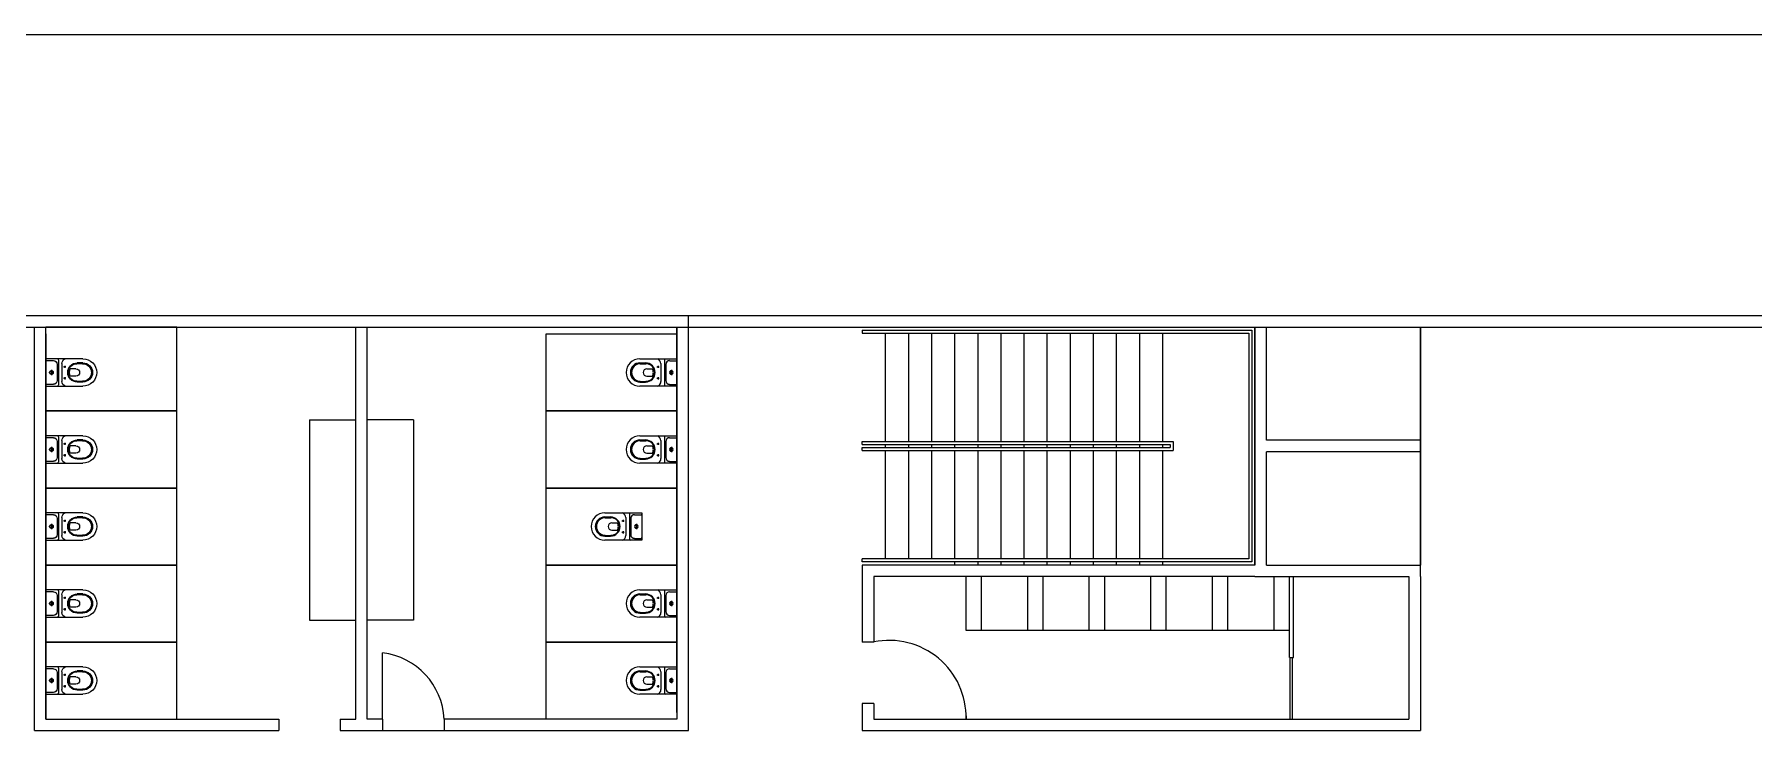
# Model space of a CAD drawing. Header units: inches. Extents: x -55 to 600, y -103 to 167.
# Drawn here: x 407.73 to 430.06, y 57.66 to 66.7 of the extents above; entities that cross this region are included whole.
import ezdxf

# ---------------------------------------------------------------- set-up
doc = ezdxf.new("R2010")
doc.units = ezdxf.units.IN
doc.header["$MEASUREMENT"] = 0
doc.linetypes.add('DA0621PE-XREF-02$0$CONTINU', pattern=[0])
doc.layers.add('VISTA', color=3, linetype='Continuous')

# ---------------------------------------------------------------- blocks, each defined once
blk = doc.blocks.new('hdd')
at = {"linetype": 'Continuous'}
for p, q in [((76.191, 55.92), (76.672, 55.92)), ((76.672, 55.92), (76.672, 55.563)), ((76.672, 55.563), (76.191, 55.563))]:
    blk.add_line(p, q, dxfattribs=at)
at = {"linetype": 'DA0621PE-XREF-02$0$CONTINU'}
for p, q in [((76.191, 55.866), (76.265, 55.866)), ((76.196, 55.856), (76.269, 55.856)), ((76.428, 55.83), (76.428, 55.802)), ((76.464, 55.857), (76.464, 55.742)), ((76.509, 55.9), (76.509, 55.583)), ((76.527, 55.846), (76.527, 55.638)), ((76.576, 55.895), (76.663, 55.895)), ((76.191, 55.618), (76.265, 55.618)), ((76.196, 55.627), (76.269, 55.627)), ((76.282, 55.789), (76.358, 55.789)), ((76.282, 55.694), (76.358, 55.694)), ((76.413, 55.816), (76.441, 55.816)), ((76.413, 55.667), (76.441, 55.667)), ((76.428, 55.681), (76.428, 55.653)), ((76.464, 55.742), (76.464, 55.626)), ((76.6, 55.777), (76.6, 55.707)), ((76.576, 55.588), (76.663, 55.588))]:
    blk.add_line(p, q, dxfattribs=at)
at = {"linetype": 'Continuous'}
for centre, radius, start, end in [((76.191, 55.742), 0.178, 90, 179.9992), ((76.561, 55.889), 0.0533, 144.185, 167.6456), ((76.191, 55.742), 0.178, 179.9992, 270), ((76.282, 55.742), 0.0475, 179.9771, 269.9771)]:
    blk.add_arc(centre, radius, start, end, dxfattribs=at)
at = {"linetype": 'DA0621PE-XREF-02$0$CONTINU'}
for centre, radius, start, end in [((76.191, 55.742), 0.124, 89.9999, 180.0028), ((76.196, 55.742), 0.114, 90, 179.9837), ((76.265, 55.742), 0.124, 359.9838, 90), ((76.269, 55.742), 0.114, 0.4298, 90), ((76.428, 55.816), 0.00743, 0, 180), ((76.39, 55.853), 0.0743, 3.4897, 64.3323), ((76.576, 55.846), 0.0495, 90, 180), ((76.663, 55.885), 0.0099, 0, 89.999), ((76.191, 55.742), 0.124, 179.987, 269.9898), ((76.196, 55.742), 0.114, 180.0059, 269.9897), ((76.282, 55.742), 0.0475, 90, 180.0256), ((76.265, 55.742), 0.124, 269.9897, 0.0058), ((76.269, 55.742), 0.114, 269.9897, 359.5599), ((76.23, 55.742), 0.136, 359.9861, 20.5097), ((76.23, 55.742), 0.136, 339.4799, 0.0036), ((76.259, 55.742), 0.124, 359.9925, 0.4319), ((76.259, 55.742), 0.124, 359.5608, 0.0001), ((76.397, 55.628), 0.0677, 287.9398, 358.3433), ((76.428, 55.816), 0.00743, 180, 0), ((76.428, 55.667), 0.00743, 0, 180), ((76.428, 55.667), 0.00743, 180, 0), ((76.576, 55.638), 0.0495, 180, 269.9997), ((76.6, 55.742), 0.0238, 359.9922, 179.9975), ((76.6, 55.742), 0.0238, 179.9924, 359.9973), ((76.6, 55.742), 0.0178, 359.9867, 180.0084), ((76.6, 55.742), 0.0178, 179.9952, 0), ((76.532, 55.584), 0.0227, 182.8218, 246.8227), ((76.663, 55.598), 0.0099, 270.0017, 0)]:
    blk.add_arc(centre, radius, start, end, dxfattribs=at)

msp = doc.modelspace()

# ---------------------------------------------------------------- linework, layer by layer
for p, q in [((375.551, 66.701), (450.551, 66.701)), ((385.551, 63.051), (443.051, 63.051)), ((416.223, 57.747), (416.223, 63.047)), ((385.551, 62.901), (443.051, 62.901)), ((407.728, 57.661), (407.728, 62.901)), ((407.878, 57.811), (407.878, 62.901)), ((407.878, 62.811), (407.878, 58.811)), ((407.878, 62.811), (407.878, 57.811)), ((411.901, 57.811), (411.901, 62.901)), ((412.051, 57.811), (412.051, 62.901)), ((416.073, 62.897), (416.073, 58.897)), ((416.073, 62.897), (416.073, 57.897)), ((416.073, 57.897), (416.073, 62.897)), ((418.479, 62.861), (423.539, 62.861)), ((418.479, 62.861), (418.479, 62.821)), ((418.479, 62.821), (423.499, 62.821)), ((423.579, 59.811), (423.579, 62.901)), ((423.729, 61.431), (423.729, 62.901)), ((425.729, 59.661), (425.729, 62.901)), ((425.729, 62.901), (425.729, 59.811)), ((411.301, 61.697), (411.301, 59.097)), ((411.301, 61.697), (411.901, 61.697)), ((412.651, 61.697), (412.051, 61.697)), ((412.651, 61.697), (412.651, 59.097)), ((418.479, 61.416), (422.519, 61.416)), ((418.479, 61.376), (418.479, 61.416)), ((425.729, 61.431), (423.729, 61.431)), ((418.479, 61.376), (422.479, 61.376)), ((418.479, 61.336), (422.479, 61.336)), ((418.479, 61.296), (418.479, 61.336)), ((418.479, 61.296), (422.519, 61.296)), ((419.979, 61.376), (419.979, 61.336)), ((423.729, 59.811), (423.729, 61.281)), ((425.729, 61.281), (423.729, 61.281)), ((423.499, 59.891), (418.479, 59.891)), ((418.479, 59.851), (418.479, 59.891)), ((423.539, 59.851), (418.479, 59.851)), ((423.579, 59.811), (418.479, 59.811)), ((418.479, 59.811), (418.479, 59.661)), ((418.479, 59.661), (418.479, 58.811)), ((423.579, 59.661), (418.629, 59.661)), ((418.629, 59.661), (418.629, 58.811)), ((419.829, 58.961), (419.829, 59.661)), ((420.029, 58.961), (420.029, 59.661)), ((420.629, 58.961), (420.629, 59.661)), ((420.829, 58.961), (420.829, 59.661)), ((421.429, 58.961), (421.429, 59.661)), ((421.629, 58.961), (421.629, 59.661)), ((422.229, 58.961), (422.229, 59.661)), ((422.429, 58.961), (422.429, 59.661)), ((423.029, 58.961), (423.029, 59.661)), ((423.229, 58.961), (423.229, 59.661)), ((423.579, 59.661), (425.579, 59.661)), ((423.729, 59.811), (425.729, 59.811)), ((423.829, 58.961), (423.829, 59.661)), ((424.029, 58.611), (424.029, 59.661)), ((424.079, 58.611), (424.079, 59.661)), ((425.579, 59.661), (425.579, 57.811)), ((425.729, 59.661), (425.729, 57.661)), ((411.301, 59.097), (411.901, 59.097)), ((412.651, 59.097), (412.051, 59.097)), ((424.029, 58.961), (419.829, 58.961)), ((418.629, 58.811), (418.479, 58.811)), ((412.251, 57.811), (412.251, 58.672)), ((424.029, 58.611), (424.079, 58.611)), ((424.039, 57.811), (424.039, 58.611)), ((424.069, 57.811), (424.069, 58.611)), ((418.479, 58.011), (418.479, 57.661)), ((418.629, 58.011), (418.479, 58.011)), ((418.629, 58.011), (418.629, 57.811)), ((419.829, 57.854), (419.829, 57.811)), ((407.728, 57.661), (410.378, 57.661)), ((407.728, 57.661), (410.901, 57.661)), ((409.578, 57.811), (410.901, 57.811)), ((410.901, 57.811), (410.901, 57.661)), ((411.701, 57.811), (411.901, 57.811)), ((411.701, 57.811), (411.701, 57.661)), ((411.701, 57.661), (416.223, 57.661)), ((412.251, 57.811), (412.051, 57.811)), ((412.251, 57.811), (412.251, 57.661)), ((414.373, 57.811), (413.051, 57.811)), ((413.051, 57.811), (413.051, 57.661)), ((418.479, 57.661), (425.729, 57.661)), ((418.629, 57.811), (425.579, 57.811))]:
    msp.add_line(p, q)
for points in [[(405.658, 62.901), (407.728, 62.901)], [(407.878, 62.901), (411.901, 62.901)], [(407.878, 62.811), (407.878, 61.811), (409.578, 61.811), (409.578, 62.901), (407.878, 62.901)], [(416.073, 62.811), (416.073, 61.811), (414.373, 61.811), (414.373, 62.811), (416.073, 62.811)], [(416.223, 57.661), (416.223, 62.901), (418.479, 62.901), (418.479, 62.901)], [(423.729, 62.901), (425.729, 62.901)], [(407.878, 61.811), (407.878, 60.811), (409.578, 60.811), (409.578, 61.811), (407.878, 61.811)], [(416.073, 61.811), (416.073, 60.811), (414.373, 60.811), (414.373, 61.811), (416.073, 61.811)], [(407.878, 60.811), (407.878, 59.811), (409.578, 59.811), (409.578, 60.811), (407.878, 60.811)], [(416.073, 60.811), (416.073, 59.811), (414.373, 59.811), (414.373, 60.811), (416.073, 60.811)], [(407.878, 59.811), (407.878, 58.811), (409.578, 58.811), (409.578, 59.811), (407.878, 59.811)], [(416.073, 59.811), (416.073, 58.811), (414.373, 58.811), (414.373, 59.811), (416.073, 59.811)], [(407.878, 58.811), (407.878, 57.811), (409.578, 57.811), (409.578, 58.811), (407.878, 58.811)], [(416.073, 58.811), (416.073, 57.811), (414.373, 57.811), (414.373, 58.811), (416.073, 58.811)], [(407.728, 57.661), (410.901, 57.661)], [(411.701, 57.661), (416.223, 57.661)]]:
    msp.add_lwpolyline(points)
for centre, radius, start, end in [((418.83, 57.833), 0.999, 358.7562, 101.6327), ((412.136, 57.763), 0.916, 2.9988, 82.7941)]:
    msp.add_arc(centre, radius, start, end)
at = {"layer": 'VISTA'}
for p, q in [((418.779, 62.821), (418.779, 61.416)), ((419.079, 62.821), (419.079, 61.416)), ((419.379, 62.821), (419.379, 61.416)), ((419.679, 62.821), (419.679, 61.416)), ((419.979, 62.821), (419.979, 61.416)), ((420.279, 62.821), (420.279, 61.416)), ((420.579, 62.821), (420.579, 61.416)), ((420.879, 62.821), (420.879, 61.416)), ((421.179, 62.821), (421.179, 61.416)), ((421.479, 62.821), (421.479, 61.416)), ((421.779, 62.821), (421.779, 61.416)), ((422.079, 62.821), (422.079, 61.416)), ((422.379, 62.821), (422.379, 61.416)), ((423.499, 62.821), (423.499, 59.891)), ((423.539, 62.861), (423.539, 59.851)), ((423.579, 62.901), (423.579, 59.811)), ((422.519, 61.416), (422.519, 61.296)), ((418.779, 61.376), (418.779, 61.336)), ((418.779, 61.296), (418.779, 59.891)), ((419.079, 61.376), (419.079, 61.336)), ((419.079, 61.296), (419.079, 59.891)), ((419.379, 61.376), (419.379, 61.336)), ((419.379, 61.296), (419.379, 59.891)), ((419.679, 61.376), (419.679, 61.336)), ((419.679, 61.296), (419.679, 59.891)), ((419.979, 61.296), (419.979, 59.891)), ((420.279, 61.376), (420.279, 61.336)), ((420.279, 61.296), (420.279, 59.891)), ((420.579, 61.376), (420.579, 61.336)), ((420.579, 61.296), (420.579, 59.891)), ((420.879, 61.376), (420.879, 61.336)), ((420.879, 61.296), (420.879, 61.211)), ((420.879, 61.296), (420.879, 59.891)), ((421.179, 61.376), (421.179, 61.336)), ((421.179, 61.296), (421.179, 59.891)), ((421.479, 61.376), (421.479, 61.336)), ((421.479, 61.296), (421.479, 59.891)), ((421.779, 61.376), (421.779, 61.336)), ((421.779, 61.296), (421.779, 59.891)), ((422.079, 61.376), (422.079, 61.336)), ((422.079, 61.296), (422.079, 59.891)), ((422.379, 61.376), (422.379, 61.336)), ((422.379, 61.296), (422.379, 59.891)), ((422.479, 61.376), (422.479, 61.336)), ((419.679, 59.851), (419.679, 59.811)), ((419.979, 59.851), (419.979, 59.811)), ((420.279, 59.851), (420.279, 59.811)), ((420.579, 59.851), (420.579, 59.811)), ((420.879, 59.851), (420.879, 59.811)), ((421.179, 59.851), (421.179, 59.811)), ((421.479, 59.851), (421.479, 59.811)), ((421.779, 59.851), (421.779, 59.811)), ((422.079, 59.851), (422.079, 59.811)), ((422.379, 59.851), (422.379, 59.811))]:
    msp.add_line(p, q, dxfattribs=at)

# ---------------------------------------------------------------- block references
at = {"xscale": -1}
for p in [(484.55, 6.569), (484.55, 5.569), (484.55, 4.569), (484.55, 3.569), (484.55, 2.569)]:
    msp.add_blockref('hdd', p, dxfattribs=at)
for p in [(339.401, 6.569), (339.401, 5.569), (338.946, 4.569), (339.401, 3.569), (339.401, 2.569)]:
    msp.add_blockref('hdd', p)

doc.saveas('drawing.dxf')
